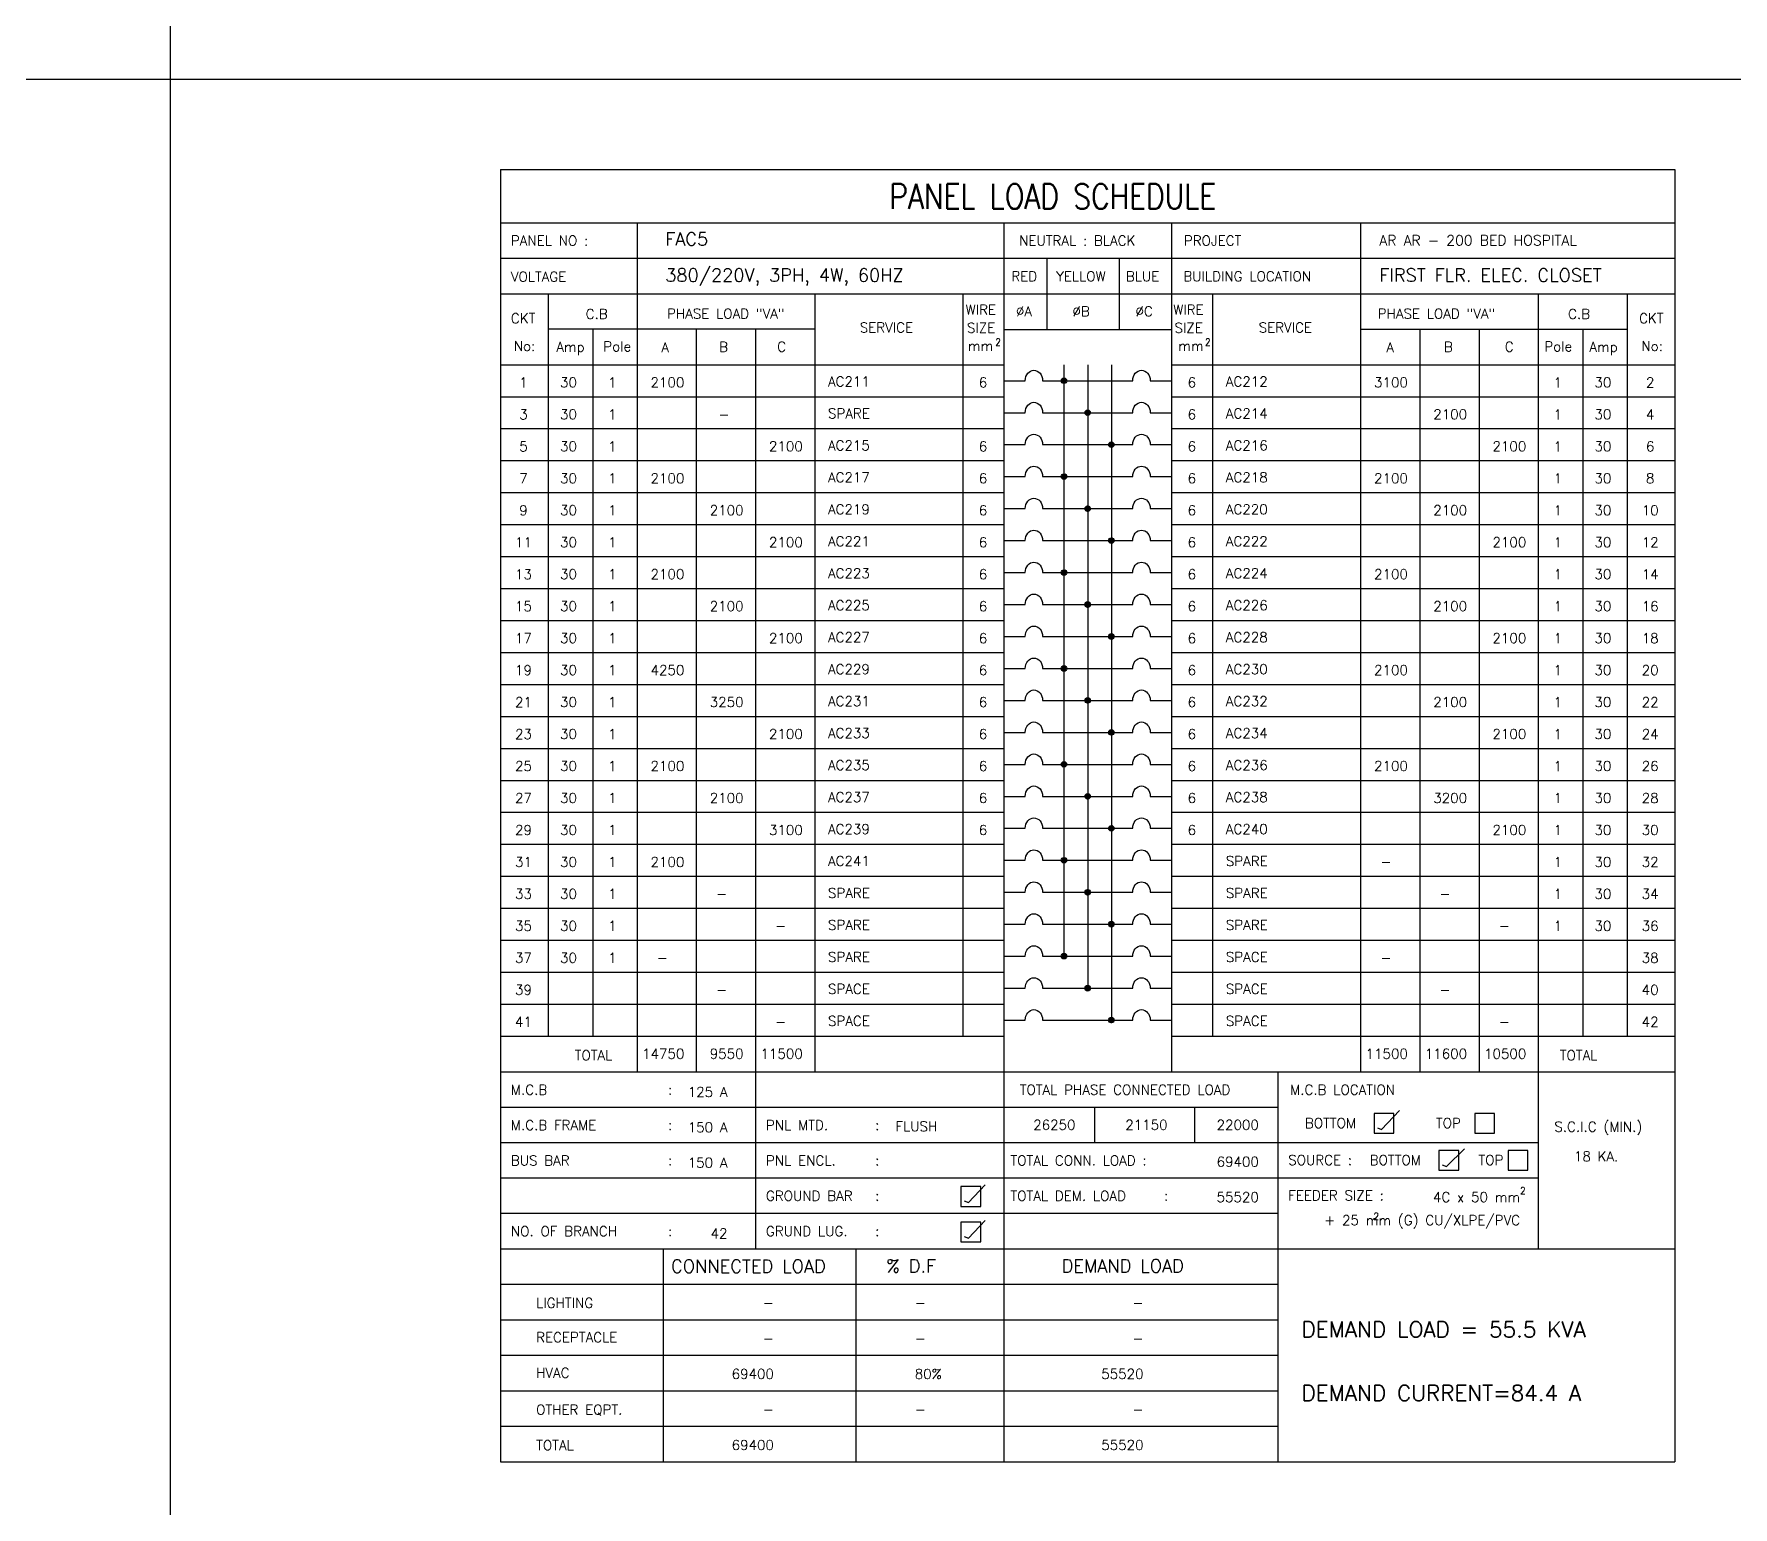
# Model space of a CAD drawing. Extents: x -97793 to -97690, y 25173 to 25253.
# Drawn here: x -97762.9 to -97732.83, y 25200.66 to 25226.74 of the extents above; entities that cross this region are included whole.
import ezdxf
from ezdxf.enums import TextEntityAlignment as Align

# ---------------------------------------------------------------- set-up
doc = ezdxf.new("R2010")
doc.units = 0
doc.header["$MEASUREMENT"] = 0
for name, color, linetype in [('BORDER', 4, 'CONTINUOUS'), ('E-TXT', 2, 'CONTINUOUS'), ('PANEL', 2, 'CONTINUOUS')]:
    doc.layers.add(name, color=color, linetype=linetype)
doc.styles.add('ROMANS', font='ROMANS.shx', dxfattribs={"height": 0.4})
pattern_1 = [(315, (107288.256086, 27265.915948), (0.00864749998874, 0.00864749998874), [])]
pattern_2 = [(315, (107288.256086, 27264.217807), (0.00864749998874, 0.00864749998874), [])]
pattern_3 = [(315, (107288.256086, 27262.519666), (0.00864749998874, 0.00864749998874), [])]
pattern_4 = [(315, (107288.256086, 27260.821525), (0.00864749998874, 0.00864749998874), [])]
pattern_5 = [(315, (107288.256086, 27259.123383), (0.00864749998874, 0.00864749998874), [])]
pattern_6 = [(315, (107288.256086, 27257.425242), (0.00864749998874, 0.00864749998874), [])]

msp = doc.modelspace()

# ---------------------------------------------------------------- hatches: boundary and pattern name
at = {"layer": 'PANEL', "linetype": 'Continuous'}
h = msp.add_hatch(dxfattribs=at)
h.set_pattern_fill('ANSI31', color=256, scale=0.068485, angle=406.041, style=0)
h.set_pattern_definition([(91.040959325, (107288.256086, 27265.915948), (-0.00855917542476, -0.00015552164567), [])])
h.paths.add_polyline_path([(-97744.721, 25220.598, 1), (-97744.623, 25220.598, 1)])
h = msp.add_hatch(dxfattribs=at)
h.set_pattern_fill('ANSI31', color=256, scale=0.097835, angle=270, style=0)
h.set_pattern_definition(pattern_1)
h.paths.add_polyline_path([(-97744.301, 25220.032, 1), (-97744.203, 25220.032, 1)])
h = msp.add_hatch(dxfattribs=at)
h.set_pattern_fill('ANSI31', color=256, scale=0.097835, angle=270, style=0)
h.set_pattern_definition(pattern_1)
h.paths.add_polyline_path([(-97743.784, 25219.466, 1), (-97743.882, 25219.466, 1)])
h = msp.add_hatch(dxfattribs=at)
h.set_pattern_fill('ANSI31', color=256, scale=0.097835, angle=270, style=0)
h.set_pattern_definition(pattern_1)
h.paths.add_polyline_path([(-97744.623, 25218.9, 1), (-97744.721, 25218.9, 1)])
h = msp.add_hatch(dxfattribs=at)
h.set_pattern_fill('ANSI31', color=256, scale=0.097835, angle=270, style=0)
h.set_pattern_definition(pattern_1)
h.paths.add_polyline_path([(-97744.203, 25218.333, 1), (-97744.301, 25218.333, 1)])
h = msp.add_hatch(dxfattribs=at)
h.set_pattern_fill('ANSI31', color=256, scale=0.097835, angle=270, style=0)
h.set_pattern_definition(pattern_1)
h.paths.add_polyline_path([(-97743.784, 25217.767, 1), (-97743.882, 25217.767, 1)])
h = msp.add_hatch(dxfattribs=at)
h.set_pattern_fill('ANSI31', color=256, scale=0.097835, angle=270, style=0)
h.set_pattern_definition(pattern_2)
h.paths.add_polyline_path([(-97744.623, 25217.201, 1), (-97744.721, 25217.201, 1)])
h = msp.add_hatch(dxfattribs=at)
h.set_pattern_fill('ANSI31', color=256, scale=0.097835, angle=270, style=0)
h.set_pattern_definition(pattern_2)
h.paths.add_polyline_path([(-97744.203, 25216.635, 1), (-97744.301, 25216.635, 1)])
h = msp.add_hatch(dxfattribs=at)
h.set_pattern_fill('ANSI31', color=256, scale=0.097835, angle=270, style=0)
h.set_pattern_definition(pattern_2)
h.paths.add_polyline_path([(-97743.784, 25216.069, 1), (-97743.882, 25216.069, 1)])
h = msp.add_hatch(dxfattribs=at)
h.set_pattern_fill('ANSI31', color=256, scale=0.097835, angle=270, style=0)
h.set_pattern_definition(pattern_3)
h.paths.add_polyline_path([(-97744.623, 25215.503, 1), (-97744.721, 25215.503, 1)])
h = msp.add_hatch(dxfattribs=at)
h.set_pattern_fill('ANSI31', color=256, scale=0.097835, angle=270, style=0)
h.set_pattern_definition(pattern_3)
h.paths.add_polyline_path([(-97744.203, 25214.937, 1), (-97744.301, 25214.937, 1)])
h = msp.add_hatch(dxfattribs=at)
h.set_pattern_fill('ANSI31', color=256, scale=0.097835, angle=270, style=0)
h.set_pattern_definition(pattern_3)
h.paths.add_polyline_path([(-97743.784, 25214.371, 1), (-97743.882, 25214.371, 1)])
h = msp.add_hatch(dxfattribs=at)
h.set_pattern_fill('ANSI31', color=256, scale=0.097835, angle=270, style=0)
h.set_pattern_definition(pattern_4)
h.paths.add_polyline_path([(-97744.623, 25213.805, 1), (-97744.721, 25213.805, 1)])
h = msp.add_hatch(dxfattribs=at)
h.set_pattern_fill('ANSI31', color=256, scale=0.097835, angle=270, style=0)
h.set_pattern_definition(pattern_4)
h.paths.add_polyline_path([(-97744.203, 25213.239, 1), (-97744.301, 25213.239, 1)])
h = msp.add_hatch(dxfattribs=at)
h.set_pattern_fill('ANSI31', color=256, scale=0.097835, angle=270, style=0)
h.set_pattern_definition(pattern_4)
h.paths.add_polyline_path([(-97743.784, 25212.673, 1), (-97743.882, 25212.673, 1)])
h = msp.add_hatch(dxfattribs=at)
h.set_pattern_fill('ANSI31', color=256, scale=0.097835, angle=270, style=0)
h.set_pattern_definition(pattern_5)
h.paths.add_polyline_path([(-97744.623, 25212.107, 1), (-97744.721, 25212.107, 1)])
h = msp.add_hatch(dxfattribs=at)
h.set_pattern_fill('ANSI31', color=256, scale=0.097835, angle=270, style=0)
h.set_pattern_definition(pattern_5)
h.paths.add_polyline_path([(-97744.203, 25211.541, 1), (-97744.301, 25211.541, 1)])
h = msp.add_hatch(dxfattribs=at)
h.set_pattern_fill('ANSI31', color=256, scale=0.097835, angle=270, style=0)
h.set_pattern_definition(pattern_5)
h.paths.add_polyline_path([(-97743.784, 25210.975, 1), (-97743.882, 25210.975, 1)])
h = msp.add_hatch(dxfattribs=at)
h.set_pattern_fill('ANSI31', color=256, scale=0.097835, angle=270, style=0)
h.set_pattern_definition(pattern_6)
h.paths.add_polyline_path([(-97744.623, 25210.409, 1), (-97744.721, 25210.409, 1)])
h = msp.add_hatch(dxfattribs=at)
h.set_pattern_fill('ANSI31', color=256, scale=0.097835, angle=270, style=0)
h.set_pattern_definition(pattern_6)
h.paths.add_polyline_path([(-97744.203, 25209.843, 1), (-97744.301, 25209.843, 1)])
h = msp.add_hatch(dxfattribs=at)
h.set_pattern_fill('ANSI31', color=256, scale=0.097835, angle=270, style=0)
h.set_pattern_definition(pattern_6)
h.paths.add_polyline_path([(-97743.784, 25209.277, 1), (-97743.882, 25209.277, 1)])

# ---------------------------------------------------------------- linework, layer by layer
at = {"layer": 'BORDER', "color": 1}
for p, q in [((-97760.494, 25252.819), (-97760.494, 25172.719)), ((-97792.977, 25225.937), (-97690.16, 25225.937))]:
    msp.add_line(p, q, dxfattribs=at)
at = {"layer": 'PANEL', "color": 6}
for p, q in [((-97754.647, 25224.34), (-97754.647, 25201.457)), ((-97754.647, 25224.34), (-97733.857, 25224.34)), ((-97733.857, 25224.34), (-97733.857, 25201.457)), ((-97754.647, 25201.457), (-97733.857, 25201.457))]:
    msp.add_line(p, q, dxfattribs=at)
at = {"layer": 'PANEL', "color": 2}
for p, q in [((-97754.647, 25223.396), (-97733.857, 25223.396)), ((-97745.737, 25223.396), (-97745.737, 25208.361)), ((-97742.767, 25223.396), (-97742.767, 25208.361)), ((-97754.647, 25222.139), (-97733.857, 25222.139)), ((-97745.737, 25221.507), (-97742.767, 25221.507)), ((-97754.647, 25208.361), (-97733.857, 25208.361))]:
    msp.add_line(p, q, dxfattribs=at)
at = {"layer": 'PANEL', "color": 11}
for p, q in [((-97752.228, 25223.396), (-97752.228, 25208.361)), ((-97739.421, 25223.396), (-97739.421, 25208.361)), ((-97753.801, 25222.139), (-97753.801, 25208.994)), ((-97749.084, 25222.139), (-97749.084, 25208.361)), ((-97746.463, 25222.139), (-97746.463, 25208.994)), ((-97742.042, 25222.139), (-97742.042, 25208.994)), ((-97736.277, 25222.139), (-97736.277, 25205.23)), ((-97734.704, 25222.139), (-97734.704, 25208.994)), ((-97749.084, 25221.51), (-97753.801, 25221.51)), ((-97753.014, 25221.51), (-97753.014, 25208.994)), ((-97751.18, 25221.51), (-97751.18, 25208.361)), ((-97750.132, 25221.51), (-97750.132, 25205.23)), ((-97739.421, 25221.51), (-97734.704, 25221.51)), ((-97738.373, 25221.51), (-97738.373, 25208.361)), ((-97737.325, 25221.51), (-97737.325, 25208.361)), ((-97735.49, 25221.51), (-97735.49, 25208.994)), ((-97754.647, 25220.881), (-97745.737, 25220.881)), ((-97742.767, 25220.881), (-97733.857, 25220.881)), ((-97754.647, 25220.315), (-97745.737, 25220.315)), ((-97742.767, 25220.315), (-97733.857, 25220.315)), ((-97754.647, 25219.749), (-97745.737, 25219.749)), ((-97742.767, 25219.749), (-97733.857, 25219.749)), ((-97754.647, 25219.183), (-97745.737, 25219.183)), ((-97742.767, 25219.183), (-97733.857, 25219.183)), ((-97754.647, 25218.616), (-97745.737, 25218.616)), ((-97742.767, 25218.616), (-97733.857, 25218.616)), ((-97754.647, 25218.05), (-97745.737, 25218.05)), ((-97742.767, 25218.05), (-97733.857, 25218.05)), ((-97754.647, 25217.484), (-97745.737, 25217.484)), ((-97742.767, 25217.484), (-97733.857, 25217.484)), ((-97754.647, 25216.918), (-97745.737, 25216.918)), ((-97742.767, 25216.918), (-97733.857, 25216.918)), ((-97754.647, 25216.352), (-97745.737, 25216.352)), ((-97742.767, 25216.352), (-97733.857, 25216.352)), ((-97754.647, 25215.786), (-97745.737, 25215.786)), ((-97742.767, 25215.786), (-97733.857, 25215.786)), ((-97754.647, 25215.22), (-97745.737, 25215.22)), ((-97742.767, 25215.22), (-97733.857, 25215.22)), ((-97754.647, 25214.654), (-97745.737, 25214.654)), ((-97742.767, 25214.654), (-97733.857, 25214.654)), ((-97754.647, 25214.088), (-97745.737, 25214.088)), ((-97742.767, 25214.088), (-97733.857, 25214.088)), ((-97754.647, 25213.522), (-97745.737, 25213.522)), ((-97742.767, 25213.522), (-97733.857, 25213.522)), ((-97754.647, 25212.956), (-97745.737, 25212.956)), ((-97742.767, 25212.956), (-97733.857, 25212.956)), ((-97754.647, 25212.39), (-97745.737, 25212.39)), ((-97742.767, 25212.39), (-97733.857, 25212.39)), ((-97754.647, 25211.824), (-97745.737, 25211.824)), ((-97742.767, 25211.824), (-97733.857, 25211.824)), ((-97754.647, 25211.258), (-97745.737, 25211.258)), ((-97742.767, 25211.258), (-97733.857, 25211.258)), ((-97754.647, 25210.692), (-97745.737, 25210.692)), ((-97742.767, 25210.692), (-97733.857, 25210.692)), ((-97754.647, 25210.126), (-97745.737, 25210.126)), ((-97742.767, 25210.126), (-97733.857, 25210.126)), ((-97754.647, 25209.56), (-97745.737, 25209.56)), ((-97742.767, 25209.56), (-97733.857, 25209.56)), ((-97754.647, 25208.994), (-97745.737, 25208.994)), ((-97742.767, 25208.994), (-97733.857, 25208.994)), ((-97745.737, 25208.361), (-97745.737, 25201.457)), ((-97740.886, 25208.361), (-97740.886, 25205.23)), ((-97754.647, 25207.734), (-97740.886, 25207.734)), ((-97744.131, 25207.734), (-97744.131, 25207.108)), ((-97742.361, 25207.734), (-97742.361, 25207.108)), ((-97754.647, 25207.108), (-97736.277, 25207.108)), ((-97754.647, 25206.482), (-97736.277, 25206.482)), ((-97754.647, 25205.856), (-97740.886, 25205.856)), ((-97754.647, 25205.23), (-97733.857, 25205.23)), ((-97751.766, 25205.23), (-97751.766, 25201.457)), ((-97748.358, 25205.23), (-97748.358, 25201.457)), ((-97740.886, 25205.23), (-97740.886, 25201.457)), ((-97754.647, 25204.601), (-97740.886, 25204.601)), ((-97754.647, 25203.972), (-97740.886, 25203.972)), ((-97754.647, 25203.343), (-97740.886, 25203.343)), ((-97754.647, 25202.714), (-97740.886, 25202.714)), ((-97754.647, 25202.085), (-97740.886, 25202.085))]:
    msp.add_line(p, q, dxfattribs=at)
at = {"layer": 'PANEL'}
for p, q in [((-97754.647, 25222.77), (-97733.857, 25222.77)), ((-97744.967, 25221.507), (-97744.967, 25222.77)), ((-97743.691, 25221.507), (-97743.691, 25222.77)), ((-97744.672, 25220.881), (-97744.672, 25210.409)), ((-97744.252, 25220.881), (-97744.252, 25209.843)), ((-97743.833, 25220.881), (-97743.833, 25209.277)), ((-97745.737, 25220.598), (-97745.359, 25220.598)), ((-97745.051, 25220.598), (-97743.454, 25220.598)), ((-97743.146, 25220.598), (-97742.767, 25220.598)), ((-97745.737, 25220.032), (-97745.359, 25220.032)), ((-97745.051, 25220.032), (-97743.454, 25220.032)), ((-97743.146, 25220.032), (-97742.767, 25220.032)), ((-97745.737, 25219.466), (-97745.359, 25219.466)), ((-97745.051, 25219.466), (-97743.454, 25219.466)), ((-97743.146, 25219.466), (-97742.767, 25219.466)), ((-97745.737, 25218.9), (-97745.359, 25218.9)), ((-97745.051, 25218.9), (-97743.454, 25218.9)), ((-97743.146, 25218.9), (-97742.767, 25218.9)), ((-97745.737, 25218.333), (-97745.359, 25218.333)), ((-97745.051, 25218.333), (-97743.454, 25218.333)), ((-97743.146, 25218.333), (-97742.767, 25218.333)), ((-97745.737, 25217.767), (-97745.359, 25217.767)), ((-97745.051, 25217.767), (-97743.454, 25217.767)), ((-97743.146, 25217.767), (-97742.767, 25217.767)), ((-97745.737, 25217.201), (-97745.359, 25217.201)), ((-97745.051, 25217.201), (-97743.454, 25217.201)), ((-97743.146, 25217.201), (-97742.767, 25217.201)), ((-97745.737, 25216.635), (-97745.359, 25216.635)), ((-97745.051, 25216.635), (-97743.454, 25216.635)), ((-97743.146, 25216.635), (-97742.767, 25216.635)), ((-97745.737, 25216.069), (-97745.359, 25216.069)), ((-97745.051, 25216.069), (-97743.454, 25216.069)), ((-97743.146, 25216.069), (-97742.767, 25216.069)), ((-97745.737, 25215.503), (-97745.359, 25215.503)), ((-97745.051, 25215.503), (-97743.454, 25215.503)), ((-97743.146, 25215.503), (-97742.767, 25215.503)), ((-97745.737, 25214.937), (-97745.359, 25214.937)), ((-97745.051, 25214.937), (-97743.454, 25214.937)), ((-97743.146, 25214.937), (-97742.767, 25214.937)), ((-97745.737, 25214.371), (-97745.359, 25214.371)), ((-97745.051, 25214.371), (-97743.454, 25214.371)), ((-97743.146, 25214.371), (-97742.767, 25214.371)), ((-97745.737, 25213.805), (-97745.359, 25213.805)), ((-97745.051, 25213.805), (-97743.454, 25213.805)), ((-97743.146, 25213.805), (-97742.767, 25213.805)), ((-97745.737, 25213.239), (-97745.359, 25213.239)), ((-97745.051, 25213.239), (-97743.454, 25213.239)), ((-97743.146, 25213.239), (-97742.767, 25213.239)), ((-97745.737, 25212.673), (-97745.359, 25212.673)), ((-97745.051, 25212.673), (-97743.454, 25212.673)), ((-97743.146, 25212.673), (-97742.767, 25212.673)), ((-97745.737, 25212.107), (-97745.359, 25212.107)), ((-97745.051, 25212.107), (-97743.454, 25212.107)), ((-97743.146, 25212.107), (-97742.767, 25212.107)), ((-97745.737, 25211.541), (-97745.359, 25211.541)), ((-97745.051, 25211.541), (-97743.454, 25211.541)), ((-97743.146, 25211.541), (-97742.767, 25211.541)), ((-97745.737, 25210.975), (-97745.359, 25210.975)), ((-97745.051, 25210.975), (-97743.454, 25210.975)), ((-97743.146, 25210.975), (-97742.767, 25210.975)), ((-97745.737, 25210.409), (-97745.359, 25210.409)), ((-97745.051, 25210.409), (-97743.454, 25210.409)), ((-97743.146, 25210.409), (-97742.767, 25210.409)), ((-97745.737, 25209.843), (-97745.359, 25209.843)), ((-97745.051, 25209.843), (-97743.454, 25209.843)), ((-97743.146, 25209.843), (-97742.767, 25209.843)), ((-97745.737, 25209.277), (-97745.359, 25209.277)), ((-97745.051, 25209.277), (-97743.454, 25209.277)), ((-97743.146, 25209.277), (-97742.767, 25209.277)), ((-97739.05, 25207.341), (-97738.731, 25207.674)), ((-97739.125, 25207.371), (-97739.05, 25207.341)), ((-97737.902, 25206.686), (-97737.583, 25206.998)), ((-97737.978, 25206.716), (-97737.902, 25206.686)), ((-97746.362, 25206.045), (-97746.064, 25206.358)), ((-97746.438, 25206.076), (-97746.362, 25206.045)), ((-97746.362, 25205.418), (-97746.064, 25205.73)), ((-97746.438, 25205.448), (-97746.362, 25205.418))]:
    msp.add_line(p, q, dxfattribs=at)
at = {"layer": 'PANEL', "color": 11}
for points in [[(-97738.833, 25207.624), (-97739.182, 25207.624), (-97739.182, 25207.275), (-97738.833, 25207.275)], [(-97737.049, 25207.624), (-97737.398, 25207.624), (-97737.398, 25207.275), (-97737.049, 25207.275)], [(-97737.685, 25206.969), (-97738.035, 25206.969), (-97738.035, 25206.62), (-97737.685, 25206.62)], [(-97736.459, 25206.969), (-97736.808, 25206.969), (-97736.808, 25206.62), (-97736.459, 25206.62)], [(-97746.145, 25206.329), (-97746.495, 25206.329), (-97746.495, 25205.979), (-97746.145, 25205.979)], [(-97746.145, 25205.701), (-97746.495, 25205.701), (-97746.495, 25205.352), (-97746.145, 25205.352)]]:
    msp.add_lwpolyline(points, close=True, dxfattribs=at)
at = {"layer": 'PANEL'}
for centre in [(-97744.672, 25220.598), (-97744.252, 25220.032), (-97743.833, 25219.466), (-97744.672, 25218.9), (-97744.252, 25218.333), (-97743.833, 25217.767), (-97744.672, 25217.201), (-97744.252, 25216.635), (-97743.833, 25216.069), (-97744.672, 25215.503), (-97744.252, 25214.937), (-97743.833, 25214.371), (-97744.672, 25213.805), (-97744.252, 25213.239), (-97743.833, 25212.673), (-97744.672, 25212.107), (-97744.252, 25211.541), (-97743.833, 25210.975), (-97744.672, 25210.409), (-97744.252, 25209.843), (-97743.833, 25209.277)]:
    msp.add_circle(centre, 0.0489, dxfattribs=at)
at = {"layer": 'PANEL', "extrusion": (0, 0, -1)}
for centre in [(-97745.204, 25220.598), (-97743.3, 25220.598), (-97745.204, 25220.032), (-97743.3, 25220.032), (-97745.204, 25219.466), (-97743.3, 25219.466), (-97745.204, 25218.9), (-97743.3, 25218.9), (-97745.204, 25218.333), (-97743.3, 25218.333), (-97745.204, 25217.767), (-97743.3, 25217.767), (-97745.204, 25217.201), (-97743.3, 25217.201), (-97745.204, 25216.635), (-97743.3, 25216.635), (-97745.204, 25216.069), (-97743.3, 25216.069), (-97745.204, 25215.503), (-97743.3, 25215.503), (-97745.204, 25214.937), (-97743.3, 25214.937), (-97745.204, 25214.371), (-97743.3, 25214.371), (-97745.204, 25213.805), (-97743.3, 25213.805), (-97745.204, 25213.239), (-97743.3, 25213.239), (-97745.204, 25212.673), (-97743.3, 25212.673), (-97745.204, 25212.107), (-97743.3, 25212.107), (-97745.204, 25211.541), (-97743.3, 25211.541), (-97745.204, 25210.975), (-97743.3, 25210.975), (-97745.204, 25210.409), (-97743.3, 25210.409), (-97745.204, 25209.843), (-97743.3, 25209.843), (-97745.204, 25209.277), (-97743.3, 25209.277)]:
    msp.add_ellipse(centre, major_axis=(0, 0.185), ratio=0.833333, start_param=-1.570796, end_param=1.570796, dxfattribs=at)

# ---------------------------------------------------------------- texts
at = {"layer": 'E-TXT', "style": 'ROMANS'}
for s, height, p in [('FAC5', 0.2306, (-97751.73, 25222.992)), ('AR AR - 200 BED HOSPITAL', 0.18169, (-97739.089, 25222.993)), ('380/220V, 3PH, 4W, 60HZ', 0.23061, (-97751.73, 25222.352)), ('FIRST FLR. ELEC. CLOSET', 0.23061, (-97739.089, 25222.352)), ('30', 0.1747, (-97753.592, 25220.481)), ('30', 0.1747, (-97735.282, 25220.481)), ('30', 0.1747, (-97753.592, 25219.915)), ('30', 0.1747, (-97735.282, 25219.915)), ('30', 0.1747, (-97753.592, 25219.349)), ('30', 0.1747, (-97735.282, 25219.349)), ('30', 0.1747, (-97753.592, 25218.783)), ('30', 0.1747, (-97735.282, 25218.783)), ('30', 0.1747, (-97753.592, 25218.217)), ('30', 0.1747, (-97735.282, 25218.217)), ('30', 0.1747, (-97753.592, 25217.651)), ('30', 0.1747, (-97735.282, 25217.651)), ('30', 0.1747, (-97753.592, 25217.085)), ('30', 0.1747, (-97735.282, 25217.085)), ('30', 0.1747, (-97753.592, 25216.519)), ('30', 0.1747, (-97735.282, 25216.519)), ('30', 0.1747, (-97753.592, 25215.953)), ('30', 0.1747, (-97735.282, 25215.953)), ('30', 0.1747, (-97753.592, 25215.387)), ('30', 0.1747, (-97735.282, 25215.387)), ('30', 0.1747, (-97753.592, 25214.821)), ('30', 0.1747, (-97735.282, 25214.821)), ('30', 0.1747, (-97753.592, 25214.255)), ('30', 0.1747, (-97735.282, 25214.255)), ('30', 0.1747, (-97753.592, 25213.689)), ('30', 0.1747, (-97735.282, 25213.689)), ('30', 0.1747, (-97753.592, 25213.123)), ('30', 0.1747, (-97735.282, 25213.123)), ('30', 0.1747, (-97753.592, 25212.556)), ('30', 0.1747, (-97735.282, 25212.556)), ('30', 0.1747, (-97753.592, 25211.99)), ('30', 0.1747, (-97735.282, 25211.99)), ('30', 0.1747, (-97753.592, 25211.424)), ('30', 0.1747, (-97735.282, 25211.424)), ('30', 0.1747, (-97753.592, 25210.858)), ('30', 0.1747, (-97735.282, 25210.858)), ('30', 0.1747, (-97753.592, 25210.292))]:
    msp.add_text(s, height=height, dxfattribs=at).set_placement(p)
for s, p in [('1', (-97752.667, 25220.567)), ('6', (-97746.104, 25220.567)), ('6', (-97742.408, 25220.567)), ('1', (-97735.929, 25220.567)), ('1', (-97752.667, 25220.001)), ('6', (-97742.408, 25220.001)), ('1', (-97735.929, 25220.001)), ('1', (-97752.667, 25219.435)), ('6', (-97746.104, 25219.435)), ('6', (-97742.408, 25219.435)), ('1', (-97735.929, 25219.435)), ('1', (-97752.667, 25218.869)), ('6', (-97746.104, 25218.869)), ('6', (-97742.408, 25218.869)), ('1', (-97735.929, 25218.869)), ('1', (-97752.667, 25218.303)), ('6', (-97746.104, 25218.303)), ('6', (-97742.408, 25218.303)), ('1', (-97735.929, 25218.303)), ('1', (-97752.667, 25217.737)), ('6', (-97746.104, 25217.737)), ('6', (-97742.408, 25217.737)), ('1', (-97735.929, 25217.737)), ('1', (-97752.667, 25217.171)), ('6', (-97746.104, 25217.171)), ('6', (-97742.408, 25217.171)), ('1', (-97735.929, 25217.171)), ('1', (-97752.667, 25216.605)), ('6', (-97746.104, 25216.605)), ('6', (-97742.408, 25216.605)), ('1', (-97735.929, 25216.605)), ('1', (-97752.667, 25216.039)), ('6', (-97746.104, 25216.039)), ('6', (-97742.408, 25216.039)), ('1', (-97735.929, 25216.039)), ('1', (-97752.667, 25215.473)), ('6', (-97746.104, 25215.473)), ('6', (-97742.408, 25215.473)), ('1', (-97735.929, 25215.473)), ('1', (-97752.667, 25214.907)), ('6', (-97746.104, 25214.907)), ('6', (-97742.408, 25214.907)), ('1', (-97735.929, 25214.907)), ('1', (-97752.667, 25214.341)), ('6', (-97746.104, 25214.341)), ('6', (-97742.408, 25214.341)), ('1', (-97735.929, 25214.341)), ('1', (-97752.667, 25213.775)), ('6', (-97746.104, 25213.775)), ('6', (-97742.408, 25213.775)), ('1', (-97735.929, 25213.775)), ('1', (-97752.667, 25213.209)), ('6', (-97746.104, 25213.209)), ('6', (-97742.408, 25213.209)), ('1', (-97735.929, 25213.209)), ('1', (-97752.667, 25212.643)), ('6', (-97746.104, 25212.643)), ('6', (-97742.408, 25212.643)), ('1', (-97735.929, 25212.643)), ('1', (-97752.667, 25212.077)), ('1', (-97735.929, 25212.077)), ('1', (-97752.667, 25211.511)), ('1', (-97735.929, 25211.511)), ('1', (-97752.667, 25210.945)), ('1', (-97735.929, 25210.945)), ('1', (-97752.667, 25210.379))]:
    msp.add_text(s, height=0.175, dxfattribs=at).set_placement(p, align=Align.MIDDLE)
for s, height, p in [('2100', 0.1747, (-97751.391, 25220.481)), ('3100', 0.1747, (-97738.584, 25220.481)), ('-', 0.175, (-97750.592, 25219.915)), ('2100', 0.1747, (-97737.536, 25219.915)), ('2100', 0.1747, (-97749.295, 25219.349)), ('2100', 0.1747, (-97736.488, 25219.349)), ('2100', 0.1747, (-97751.391, 25218.783)), ('2100', 0.1747, (-97738.584, 25218.783)), ('2100', 0.1747, (-97750.343, 25218.217)), ('2100', 0.1747, (-97737.536, 25218.217)), ('2100', 0.1747, (-97749.295, 25217.651)), ('2100', 0.1747, (-97736.488, 25217.651)), ('2100', 0.1747, (-97751.391, 25217.085)), ('2100', 0.1747, (-97738.584, 25217.085)), ('2100', 0.1747, (-97750.343, 25216.519)), ('2100', 0.1747, (-97737.536, 25216.519)), ('2100', 0.1747, (-97749.295, 25215.953)), ('2100', 0.1747, (-97736.488, 25215.953)), ('4250', 0.1747, (-97751.391, 25215.387)), ('2100', 0.1747, (-97738.584, 25215.387)), ('3250', 0.1747, (-97750.343, 25214.821)), ('2100', 0.1747, (-97737.536, 25214.821)), ('2100', 0.1747, (-97749.295, 25214.255)), ('2100', 0.1747, (-97736.488, 25214.255)), ('2100', 0.1747, (-97751.391, 25213.689)), ('2100', 0.1747, (-97738.584, 25213.689)), ('2100', 0.1747, (-97750.343, 25213.123)), ('3200', 0.1747, (-97737.536, 25213.123)), ('3100', 0.1747, (-97749.295, 25212.556)), ('2100', 0.1747, (-97736.488, 25212.556)), ('2100', 0.1747, (-97751.391, 25211.99)), ('-', 0.175, (-97738.876, 25211.99)), ('-', 0.175, (-97750.635, 25211.424)), ('-', 0.175, (-97737.828, 25211.424)), ('-', 0.175, (-97749.587, 25210.858)), ('-', 0.175, (-97736.779, 25210.858)), ('-', 0.175, (-97751.683, 25210.292)), ('-', 0.175, (-97738.876, 25210.292)), ('-', 0.175, (-97750.635, 25209.726)), ('-', 0.175, (-97737.828, 25209.726)), ('-', 0.175, (-97749.587, 25209.16)), ('-', 0.175, (-97736.779, 25209.16)), ('14750', 0.1747, (-97751.391, 25208.594)), ('9550', 0.1747, (-97750.343, 25208.594)), ('11500', 0.1747, (-97749.295, 25208.594)), ('11500', 0.1747, (-97738.584, 25208.594)), ('11600', 0.1747, (-97737.536, 25208.594)), ('10500', 0.1747, (-97736.488, 25208.594)), ('125 A', 0.1747, (-97750.628, 25207.917)), ('26250', 0.1747, (-97744.468, 25207.335)), ('21150', 0.1747, (-97742.838, 25207.335)), ('22000', 0.1747, (-97741.222, 25207.335)), ('150 A', 0.1747, (-97750.628, 25207.291)), ('FLUSH', 0.1747, (-97746.914, 25207.309)), ('150 A', 0.1747, (-97750.628, 25206.665)), ('69400', 0.1747, (-97741.222, 25206.682)), ('2', 0.122, (-97736.497, 25206.195)), ('55520', 0.1747, (-97741.222, 25206.056)), ('4C x 50 mm', 0.1747, (-97736.598, 25206.056)), ('+ 25 mm (G) CU/XLPE/PVC', 0.17471, (-97736.598, 25205.647)), ('2', 0.122, (-97739.093, 25205.743)), ('42', 0.1747, (-97750.628, 25205.413)), ('-', 0.175, (-97749.806, 25204.183)), ('-', 0.175, (-97743.263, 25204.183)), ('-', 0.175, (-97749.806, 25203.554)), ('-', 0.175, (-97743.263, 25203.554)), ('69400', 0.1747, (-97749.806, 25202.925)), ('55520', 0.1747, (-97743.263, 25202.925)), ('-', 0.175, (-97749.806, 25202.296)), ('-', 0.175, (-97743.263, 25202.296)), ('69400', 0.1747, (-97749.806, 25201.667)), ('55520', 0.1747, (-97743.263, 25201.667))]:
    msp.add_text(s, height=height, dxfattribs=at).set_placement(p, align=Align.RIGHT)
at = {"layer": 'PANEL', "color": 6, "style": 'ROMANS', "width": 0.833333}
msp.add_text('PANEL LOAD SCHEDULE', height=0.44026, dxfattribs=at).set_placement((-97747.762, 25223.641))
at = {"layer": 'PANEL', "style": 'ROMANS'}
for s, height, p in [('PANEL NO :', 0.1747, (-97754.462, 25222.992)), ('NEUTRAL : BLACK', 0.17471, (-97745.466, 25222.992)), ('PROJECT', 0.1747, (-97742.55, 25222.992)), ('VOLTAGE', 0.1747, (-97754.462, 25222.354)), ('RED', 0.1747, (-97745.603, 25222.359)), ('YELLOW', 0.1747, (-97744.809, 25222.359)), ('BLUE', 0.1747, (-97743.576, 25222.359)), ('BUILDING LOCATION', 0.17471, (-97742.559, 25222.359)), ('WIRE', 0.1747, (-97746.414, 25221.768)), ('WIRE', 0.1747, (-97742.739, 25221.768)), ('CKT', 0.1747, (-97754.462, 25221.617)), ('C.B', 0.1747, (-97753.138, 25221.693)), ('PHASE LOAD "VA"', 0.17471, (-97751.698, 25221.699)), ('%%CA', 0.1747, (-97745.522, 25221.74)), ('%%CB', 0.1747, (-97744.522, 25221.74)), ('%%CC', 0.1747, (-97743.406, 25221.74)), ('PHASE LOAD "VA"', 0.17471, (-97739.119, 25221.699)), ('C.B', 0.1747, (-97735.749, 25221.693)), ('CKT', 0.1747, (-97734.492, 25221.617)), ('SERVICE', 0.1747, (-97748.286, 25221.453)), ('SIZE', 0.1747, (-97746.389, 25221.447)), ('SIZE', 0.1747, (-97742.715, 25221.447)), ('SERVICE', 0.1747, (-97741.225, 25221.453)), ('No:', 0.1747, (-97754.411, 25221.125)), ('Amp', 0.1747, (-97753.657, 25221.11)), ('Pole', 0.1747, (-97752.826, 25221.117)), ('A', 0.175, (-97751.8, 25221.102)), ('B', 0.175, (-97750.776, 25221.109)), ('C', 0.175, (-97749.749, 25221.111)), ('mm', 0.1747, (-97746.372, 25221.127)), ('mm', 0.1747, (-97742.648, 25221.127)), ('A', 0.175, (-97738.965, 25221.102)), ('B', 0.175, (-97737.947, 25221.109)), ('C', 0.175, (-97736.869, 25221.111)), ('Pole', 0.1747, (-97736.169, 25221.117)), ('Amp', 0.1747, (-97735.372, 25221.11)), ('No:', 0.1747, (-97734.452, 25221.125)), ('AC211', 0.1747, (-97748.849, 25220.497)), ('AC212', 0.1747, (-97741.807, 25220.497)), ('SPARE', 0.1747, (-97748.849, 25219.931)), ('AC214', 0.1747, (-97741.807, 25219.931)), ('AC215', 0.1747, (-97748.849, 25219.365)), ('AC216', 0.1747, (-97741.807, 25219.365)), ('AC217', 0.1747, (-97748.849, 25218.799)), ('AC218', 0.1747, (-97741.807, 25218.799)), ('AC219', 0.1747, (-97748.849, 25218.233)), ('AC220', 0.1747, (-97741.807, 25218.233)), ('AC221', 0.1747, (-97748.849, 25217.667)), ('AC222', 0.1747, (-97741.807, 25217.667)), ('AC223', 0.1747, (-97748.849, 25217.101)), ('AC224', 0.1747, (-97741.807, 25217.101)), ('AC225', 0.1747, (-97748.849, 25216.535)), ('AC226', 0.1747, (-97741.807, 25216.535)), ('AC227', 0.1747, (-97748.849, 25215.969)), ('AC228', 0.1747, (-97741.807, 25215.969)), ('AC229', 0.1747, (-97748.849, 25215.403)), ('AC230', 0.1747, (-97741.807, 25215.403)), ('AC231', 0.1747, (-97748.849, 25214.837)), ('AC232', 0.1747, (-97741.807, 25214.837)), ('AC233', 0.1747, (-97748.849, 25214.271)), ('AC234', 0.1747, (-97741.807, 25214.271)), ('AC235', 0.1747, (-97748.849, 25213.704)), ('AC236', 0.1747, (-97741.807, 25213.704)), ('AC237', 0.1747, (-97748.849, 25213.138)), ('AC238', 0.1747, (-97741.807, 25213.138)), ('AC239', 0.1747, (-97748.849, 25212.572)), ('AC240', 0.1747, (-97741.807, 25212.572)), ('AC241', 0.1747, (-97748.849, 25212.006)), ('SPARE', 0.1747, (-97741.807, 25212.006)), ('SPARE', 0.1747, (-97748.849, 25211.44)), ('SPARE', 0.1747, (-97741.807, 25211.44)), ('SPARE', 0.1747, (-97748.849, 25210.874)), ('SPARE', 0.1747, (-97741.807, 25210.874)), ('SPARE', 0.1747, (-97748.849, 25210.308)), ('SPACE', 0.1747, (-97741.807, 25210.308)), ('SPACE', 0.1747, (-97748.849, 25209.742)), ('SPACE', 0.1747, (-97741.807, 25209.742)), ('SPACE', 0.1747, (-97748.849, 25209.176)), ('SPACE', 0.1747, (-97741.807, 25209.176)), ('TOTAL', 0.1747, (-97753.333, 25208.568)), ('TOTAL', 0.1747, (-97735.896, 25208.568)), ('M.C.B', 0.1747, (-97754.462, 25207.956)), ('TOTAL PHASE CONNECTED LOAD', 0.17471, (-97745.456, 25207.956)), ('M.C.B LOCATION', 0.17471, (-97740.669, 25207.956)), (':', 0.175, (-97751.68, 25207.956)), ('M.C.B FRAME', 0.17471, (-97754.462, 25207.33)), ('PNL MTD.', 0.1747, (-97749.947, 25207.33)), ('BOTTOM', 0.1747, (-97740.407, 25207.366)), ('TOP', 0.1747, (-97738.088, 25207.366)), ('S.C.I.C (MIN.)', 0.17471, (-97735.992, 25207.301)), (':', 0.175, (-97751.68, 25207.33)), (':', 0.175, (-97748.013, 25207.33)), ('18 KA.', 0.1747, (-97735.645, 25206.777)), ('BUS BAR', 0.1747, (-97754.462, 25206.704)), (':', 0.175, (-97751.68, 25206.704)), ('PNL ENCL.', 0.1747, (-97749.947, 25206.704)), (':', 0.175, (-97748.013, 25206.704)), ('TOTAL CONN. LOAD :', 0.17471, (-97745.619, 25206.704)), ('SOURCE :', 0.1747, (-97740.702, 25206.711)), ('BOTTOM', 0.1747, (-97739.26, 25206.711)), ('TOP', 0.1747, (-97737.334, 25206.711)), ('GROUND BAR', 0.1747, (-97749.947, 25206.078)), (':', 0.175, (-97748.013, 25206.078)), ('TOTAL DEM. LOAD ', 0.17471, (-97745.619, 25206.078)), (':', 0.175, (-97742.899, 25206.078)), ('FEEDER SIZE :', 0.17471, (-97740.702, 25206.085)), ('NO. OF BRANCH', 0.17471, (-97754.462, 25205.452)), (':', 0.175, (-97751.68, 25205.452)), ('GRUND LUG.', 0.1747, (-97749.947, 25205.452)), (':', 0.175, (-97748.013, 25205.452)), ('CONNECTED LOAD', 0.23061, (-97751.627, 25204.804)), ('% D.F', 0.2306, (-97747.815, 25204.81)), ('DEMAND LOAD', 0.23061, (-97744.715, 25204.81)), ('LIGHTING', 0.1747, (-97754.015, 25204.182)), ('-', 0.175, (-97747.313, 25204.182)), ('DEMAND LOAD = 55.5 KVA', 0.27953, (-97740.466, 25203.661)), ('RECEPTACLE', 0.1747, (-97754.015, 25203.574)), ('-', 0.175, (-97747.313, 25203.553)), ('HVAC', 0.1747, (-97754.015, 25202.944)), ('80%', 0.1747, (-97747.313, 25202.924)), ('DEMAND CURRENT=84.4 A', 0.27953, (-97740.466, 25202.533)), ('OTHER EQPT.', 0.17471, (-97754.015, 25202.292)), ('-', 0.175, (-97747.313, 25202.295)), ('TOTAL', 0.1747, (-97754.015, 25201.663))]:
    msp.add_text(s, height=height, dxfattribs=at).set_placement(p)
at = {"layer": 'PANEL', "style": 'ROMANS', "width": 0.833333}
for p in [(-97745.885, 25221.216), (-97742.172, 25221.216)]:
    msp.add_text('2', height=0.132, dxfattribs=at).set_placement(p)
at = {"layer": 'PANEL', "style": 'ROMANS'}
for s, height, p in [('1', 0.175, (-97754.239, 25220.567)), ('2', 0.175, (-97734.296, 25220.567)), ('3', 0.175, (-97754.239, 25220.001)), ('4', 0.175, (-97734.296, 25220.001)), ('5', 0.175, (-97754.239, 25219.435)), ('6', 0.175, (-97734.296, 25219.435)), ('7', 0.175, (-97754.239, 25218.869)), ('8', 0.175, (-97734.296, 25218.869)), ('9', 0.175, (-97754.239, 25218.303)), ('10', 0.1747, (-97734.296, 25218.303)), ('11', 0.1747, (-97754.239, 25217.737)), ('12', 0.1747, (-97734.296, 25217.737)), ('13', 0.1747, (-97754.239, 25217.171)), ('14', 0.1747, (-97734.296, 25217.171)), ('15', 0.1747, (-97754.239, 25216.605)), ('16', 0.1747, (-97734.296, 25216.605)), ('17', 0.1747, (-97754.239, 25216.039)), ('18', 0.1747, (-97734.296, 25216.039)), ('19', 0.1747, (-97754.239, 25215.473)), ('20', 0.1747, (-97734.296, 25215.473)), ('21', 0.1747, (-97754.239, 25214.907)), ('22', 0.1747, (-97734.296, 25214.907)), ('23', 0.1747, (-97754.239, 25214.341)), ('24', 0.1747, (-97734.296, 25214.341)), ('25', 0.1747, (-97754.239, 25213.775)), ('26', 0.1747, (-97734.296, 25213.775)), ('27', 0.1747, (-97754.239, 25213.209)), ('28', 0.1747, (-97734.296, 25213.209)), ('29', 0.1747, (-97754.239, 25212.643)), ('30', 0.1747, (-97734.296, 25212.643)), ('31', 0.1747, (-97754.239, 25212.077)), ('32', 0.1747, (-97734.296, 25212.077)), ('33', 0.1747, (-97754.239, 25211.511)), ('34', 0.1747, (-97734.296, 25211.511)), ('35', 0.1747, (-97754.239, 25210.945)), ('36', 0.1747, (-97734.296, 25210.945)), ('37', 0.1747, (-97754.239, 25210.379)), ('38', 0.1747, (-97734.296, 25210.379)), ('39', 0.1747, (-97754.239, 25209.813)), ('40', 0.1747, (-97734.296, 25209.813)), ('41', 0.1747, (-97754.239, 25209.246)), ('42', 0.1747, (-97734.296, 25209.246))]:
    msp.add_text(s, height=height, dxfattribs=at).set_placement(p, align=Align.MIDDLE)

doc.saveas('drawing.dxf')
